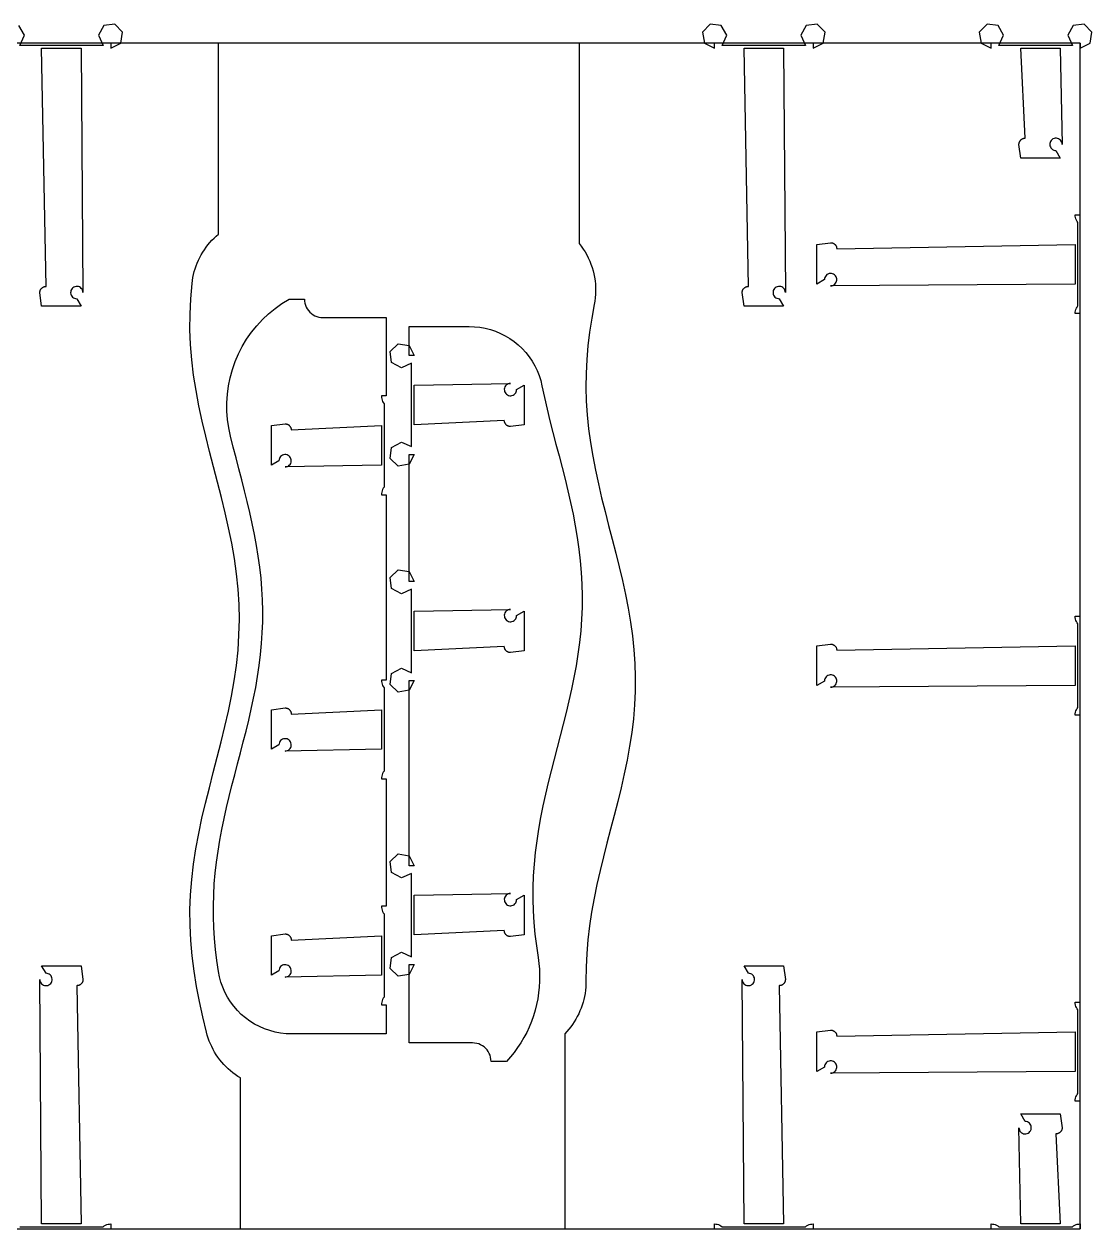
# Model space of a CAD drawing. Header units: inches. Extents: x -0.8 to 96.5, y 0 to 48.8.
# Drawn here: x 53.27 to 96.48, y 0 to 48.77 of the extents above; entities that cross this region are included whole.
import ezdxf

# ---------------------------------------------------------------- set-up
doc = ezdxf.new("R2010")
doc.units = ezdxf.units.IN
doc.layers.add('CONTOUR', color=3, linetype='Continuous')
doc.layers.add('POCKET', color=5, linetype='Continuous')

msp = doc.modelspace()

# ---------------------------------------------------------------- linework, layer by layer
at = {"layer": 'CONTOUR'}
msp.add_lwpolyline([(53.088, 0.09), (56.463, 0.09), (56.463, 0.09), (56.509, 0.123), (56.558, 0.15), (56.61, 0.172), (56.664, 0.187), (56.719, 0.197), (56.776, 0.2), (56.776, 0), (62.018, 0), (62.018, 6.109), (62.018, 6.109), (61.912, 6.175), (61.81, 6.245), (61.71, 6.32), (61.613, 6.399), (61.52, 6.481), (61.431, 6.568), (61.345, 6.658), (61.262, 6.752), (61.184, 6.849), (61.11, 6.949), (61.04, 7.052), (60.975, 7.158), (60.914, 7.267), (60.857, 7.378), (60.805, 7.491), (60.758, 7.606), (60.716, 7.724), (60.679, 7.842), (60.646, 7.963), (60.646, 7.963), (60.498, 8.581), (60.363, 9.2), (60.243, 9.818), (60.143, 10.437), (60.065, 11.055), (60.01, 11.674), (59.981, 12.292), (59.977, 12.911), (60, 13.53), (60.048, 14.148), (60.121, 14.767), (60.216, 15.385), (60.331, 16.004), (60.462, 16.622), (60.607, 17.241), (60.762, 17.859), (60.922, 18.478), (61.084, 19.096), (61.243, 19.715), (61.395, 20.333), (61.536, 20.952), (61.662, 21.57), (61.77, 22.189), (61.858, 22.808), (61.922, 23.426), (61.962, 24.045), (61.976, 24.663), (61.963, 25.282), (61.925, 25.9), (61.862, 26.519), (61.776, 27.137), (61.669, 27.756), (61.543, 28.374), (61.403, 28.993), (61.252, 29.611), (61.093, 30.23), (60.932, 30.848), (60.771, 31.467), (60.616, 32.086), (60.47, 32.704), (60.338, 33.323), (60.222, 33.941), (60.126, 34.56), (60.052, 35.178), (60.002, 35.797), (59.978, 36.415), (59.98, 37.034), (60.008, 37.652), (60.061, 38.271), (60.061, 38.271), (60.076, 38.392), (60.097, 38.513), (60.122, 38.633), (60.152, 38.752), (60.187, 38.869), (60.227, 38.985), (60.271, 39.099), (60.32, 39.211), (60.374, 39.322), (60.432, 39.429), (60.494, 39.535), (60.561, 39.638), (60.631, 39.738), (60.706, 39.835), (60.785, 39.929), (60.867, 40.019), (60.953, 40.106), (61.043, 40.19), (61.136, 40.27), (61.136, 48), (56.776, 48), (56.776, 47.8), (57.178, 48.003), (57.253, 48.447), (56.941, 48.772), (56.494, 48.713), (56.276, 48.319), (56.463, 47.91), (56.463, 47.91), (53.088, 47.91), (53.275, 48.319), (53.057, 48.713)], dxfattribs=at)
for points in [[(96, 0), (96, 5.175), (95.8, 5.175), (95.803, 5.231), (95.813, 5.287), (95.828, 5.341), (95.85, 5.392), (95.877, 5.442), (95.91, 5.487), (95.91, 8.863), (95.91, 8.863), (95.877, 8.908), (95.85, 8.958), (95.828, 9.009), (95.813, 9.063), (95.803, 9.119), (95.8, 9.175), (96, 9.175), (96, 20.8), (95.8, 20.8), (95.803, 20.856), (95.813, 20.912), (95.828, 20.966), (95.85, 21.017), (95.877, 21.067), (95.91, 21.112), (95.91, 24.488), (95.91, 24.488), (95.877, 24.533), (95.85, 24.583), (95.828, 24.634), (95.813, 24.688), (95.803, 24.744), (95.8, 24.8), (96, 24.8), (96, 37.05), (95.8, 37.05), (95.803, 37.106), (95.813, 37.162), (95.828, 37.216), (95.85, 37.267), (95.877, 37.317), (95.91, 37.362), (95.91, 40.738), (95.91, 40.738), (95.877, 40.783), (95.85, 40.833), (95.828, 40.884), (95.813, 40.938), (95.803, 40.994), (95.8, 41.05), (96, 41.05), (96, 48), (96, 47.8), (96.402, 48.003), (96.478, 48.447), (96.166, 48.772), (95.719, 48.713), (95.5, 48.319), (95.688, 47.91), (95.688, 47.91), (92.712, 47.91), (92.9, 48.319), (92.681, 48.713), (92.235, 48.772), (91.922, 48.447), (91.998, 48.003), (92.4, 47.8), (92.4, 48), (85.2, 48), (85.2, 47.8), (85.602, 48.003), (85.678, 48.447), (85.366, 48.772), (84.919, 48.713), (84.7, 48.319), (84.888, 47.91), (84.888, 47.91), (81.512, 47.91), (81.7, 48.319), (81.481, 48.713), (81.035, 48.772), (80.722, 48.447), (80.798, 48.003), (81.2, 47.8), (81.2, 48), (75.73, 48), (75.73, 39.887), (75.73, 39.887), (75.814, 39.778), (75.893, 39.665), (75.967, 39.549), (76.035, 39.429), (76.098, 39.306), (76.155, 39.181), (76.206, 39.053), (76.252, 38.922), (76.291, 38.79), (76.324, 38.656), (76.351, 38.521), (76.372, 38.385), (76.386, 38.248), (76.394, 38.11), (76.396, 37.972), (76.391, 37.834), (76.38, 37.697), (76.363, 37.56), (76.34, 37.424), (76.34, 37.424), (76.237, 36.865), (76.151, 36.306), (76.083, 35.747), (76.035, 35.188), (76.007, 34.629), (76, 34.07), (76.015, 33.511), (76.051, 32.952), (76.107, 32.393), (76.183, 31.834), (76.275, 31.275), (76.384, 30.716), (76.505, 30.157), (76.637, 29.598), (76.777, 29.039), (76.922, 28.48), (77.068, 27.92), (77.213, 27.361), (77.353, 26.802), (77.485, 26.243), (77.608, 25.684), (77.717, 25.125), (77.811, 24.566), (77.888, 24.007), (77.945, 23.448), (77.983, 22.889), (77.999, 22.33), (77.994, 21.771), (77.968, 21.212), (77.921, 20.653), (77.855, 20.094), (77.77, 19.535), (77.668, 18.976), (77.553, 18.417), (77.425, 17.858), (77.289, 17.299), (77.146, 16.74), (77, 16.18), (76.854, 15.621), (76.712, 15.062), (76.575, 14.503), (76.448, 13.944), (76.332, 13.385), (76.231, 12.826), (76.146, 12.267), (76.079, 11.708), (76.032, 11.149), (76.006, 10.59), (76.001, 10.031), (76.001, 10.031), (75.999, 9.907), (75.993, 9.783), (75.981, 9.659), (75.965, 9.536), (75.943, 9.414), (75.916, 9.293), (75.885, 9.173), (75.848, 9.054), (75.806, 8.937), (75.76, 8.822), (75.709, 8.709), (75.653, 8.598), (75.593, 8.49), (75.528, 8.384), (75.459, 8.281), (75.386, 8.18), (75.308, 8.083), (75.227, 7.989), (75.142, 7.899), (75.142, 0), (81.2, 0), (81.2, 0.2), (81.256, 0.197), (81.312, 0.187), (81.366, 0.172), (81.417, 0.15), (81.467, 0.123), (81.512, 0.09), (84.888, 0.09), (84.888, 0.09), (84.933, 0.123), (84.983, 0.15), (85.035, 0.172), (85.088, 0.187), (85.144, 0.197), (85.2, 0.2), (85.2, 0), (92.4, 0), (92.4, 0.2), (92.456, 0.197), (92.512, 0.187), (92.566, 0.172), (92.617, 0.15), (92.667, 0.123), (92.712, 0.09), (95.688, 0.09), (95.688, 0.09), (95.733, 0.123), (95.783, 0.15), (95.835, 0.172), (95.888, 0.187), (95.944, 0.197), (96, 0.2), (96, 0)], [(0, 0), (96, 0), (96, 48), (0, 48), (0, 0)], [(67.924, 36.893), (67.924, 33.718), (67.724, 33.718), (67.727, 33.662), (67.737, 33.606), (67.752, 33.552), (67.774, 33.5), (67.801, 33.451), (67.834, 33.405), (67.834, 33.405), (67.834, 30.03), (67.801, 29.984), (67.774, 29.935), (67.752, 29.883), (67.737, 29.829), (67.727, 29.774), (67.724, 29.718), (67.924, 29.718), (67.924, 22.218), (67.724, 22.218), (67.727, 22.162), (67.737, 22.106), (67.752, 22.052), (67.774, 22), (67.801, 21.951), (67.834, 21.905), (67.834, 21.905), (67.834, 18.53), (67.801, 18.484), (67.774, 18.435), (67.752, 18.383), (67.737, 18.329), (67.727, 18.274), (67.724, 18.218), (67.924, 18.218), (67.924, 13.068), (67.724, 13.068), (67.727, 13.012), (67.737, 12.956), (67.752, 12.902), (67.774, 12.85), (67.801, 12.801), (67.834, 12.755), (67.834, 12.755), (67.834, 9.38), (67.801, 9.334), (67.774, 9.285), (67.752, 9.233), (67.737, 9.179), (67.727, 9.124), (67.724, 9.068), (67.924, 9.068), (67.924, 7.893), (64.089, 7.893), (64.089, 7.893), (63.866, 7.901), (63.644, 7.926), (63.425, 7.967), (63.209, 8.025), (62.998, 8.098), (62.793, 8.187), (62.596, 8.291), (62.406, 8.409), (62.226, 8.541), (62.056, 8.686), (61.898, 8.844), (61.752, 9.012), (61.618, 9.191), (61.498, 9.38), (61.393, 9.577), (61.303, 9.781), (61.228, 9.991), (61.169, 10.207), (61.126, 10.426), (61.126, 10.426), (61.062, 10.868), (61.009, 11.31), (60.969, 11.752), (60.941, 12.195), (60.927, 12.637), (60.925, 13.079), (60.938, 13.521), (60.963, 13.963), (61.002, 14.405), (61.052, 14.848), (61.115, 15.29), (61.188, 15.732), (61.271, 16.174), (61.363, 16.616), (61.462, 17.059), (61.568, 17.501), (61.678, 17.943), (61.792, 18.385), (61.907, 18.827), (62.023, 19.27), (62.137, 19.712), (62.249, 20.154), (62.356, 20.596), (62.457, 21.038), (62.551, 21.481), (62.637, 21.923), (62.713, 22.365), (62.779, 22.807), (62.833, 23.249), (62.875, 23.692), (62.905, 24.134), (62.921, 24.576), (62.924, 25.018), (62.913, 25.46), (62.89, 25.903), (62.853, 26.345), (62.804, 26.787), (62.743, 27.229), (62.671, 27.671), (62.589, 28.113), (62.499, 28.556), (62.4, 28.998), (62.296, 29.44), (62.186, 29.882), (62.073, 30.324), (61.957, 30.767), (61.842, 31.209), (61.727, 31.651), (61.615, 32.093), (61.615, 32.093), (61.544, 32.427), (61.496, 32.764), (61.471, 33.104), (61.469, 33.445), (61.491, 33.785), (61.535, 34.123), (61.603, 34.458), (61.693, 34.786), (61.805, 35.108), (61.939, 35.422), (62.094, 35.725), (62.269, 36.018), (62.464, 36.297), (62.678, 36.563), (62.909, 36.814), (63.156, 37.048), (63.42, 37.265), (63.697, 37.464), (63.987, 37.643), (64.612, 37.643), (64.612, 37.643), (64.617, 37.559), (64.631, 37.476), (64.654, 37.395), (64.686, 37.317), (64.727, 37.244), (64.775, 37.175), (64.831, 37.112), (64.894, 37.056), (64.963, 37.008), (65.036, 36.967), (65.114, 36.935), (65.195, 36.912), (65.278, 36.897), (65.362, 36.893), (67.924, 36.893)], [(68.852, 7.529), (68.852, 10.704), (69.052, 10.704), (68.849, 10.302), (68.404, 10.227), (68.08, 10.539), (68.138, 10.986), (68.532, 11.204), (68.942, 11.017), (68.942, 14.392), (68.942, 14.392), (68.532, 14.205), (68.138, 14.423), (68.08, 14.87), (68.404, 15.182), (68.849, 15.107), (69.052, 14.704), (68.852, 14.704), (68.852, 22.204), (69.052, 22.204), (68.849, 21.802), (68.404, 21.727), (68.08, 22.039), (68.138, 22.486), (68.532, 22.704), (68.942, 22.517), (68.942, 25.892), (68.942, 25.892), (68.532, 25.705), (68.138, 25.923), (68.08, 26.37), (68.404, 26.682), (68.849, 26.607), (69.052, 26.204), (68.852, 26.204), (68.852, 31.355), (69.052, 31.355), (68.849, 30.952), (68.404, 30.877), (68.08, 31.189), (68.138, 31.636), (68.532, 31.854), (68.942, 31.667), (68.942, 35.042), (68.942, 35.042), (68.532, 34.855), (68.138, 35.073), (68.08, 35.52), (68.404, 35.832), (68.849, 35.757), (69.052, 35.355), (68.852, 35.355), (68.852, 36.529), (71.283, 36.529), (71.283, 36.529), (71.499, 36.522), (71.714, 36.498), (71.927, 36.46), (72.136, 36.406), (72.341, 36.337), (72.541, 36.253), (72.734, 36.155), (72.919, 36.044), (73.096, 35.92), (73.263, 35.783), (73.421, 35.634), (73.567, 35.475), (73.701, 35.305), (73.823, 35.126), (73.931, 34.939), (74.026, 34.745), (74.106, 34.544), (74.172, 34.338), (74.223, 34.128), (74.223, 34.128), (74.323, 33.656), (74.432, 33.183), (74.547, 32.711), (74.667, 32.239), (74.79, 31.766), (74.913, 31.294), (75.036, 30.822), (75.156, 30.349), (75.271, 29.877), (75.38, 29.405), (75.48, 28.933), (75.571, 28.46), (75.651, 27.988), (75.719, 27.516), (75.774, 27.043), (75.815, 26.571), (75.84, 26.099), (75.851, 25.626), (75.847, 25.154), (75.827, 24.682), (75.792, 24.209), (75.743, 23.737), (75.681, 23.265), (75.606, 22.793), (75.519, 22.32), (75.422, 21.848), (75.316, 21.376), (75.204, 20.903), (75.085, 20.431), (74.964, 19.959), (74.84, 19.486), (74.717, 19.014), (74.596, 18.542), (74.479, 18.07), (74.367, 17.597), (74.263, 17.125), (74.168, 16.653), (74.083, 16.18), (74.01, 15.708), (73.95, 15.236), (73.903, 14.763), (73.871, 14.291), (73.854, 13.819), (73.853, 13.347), (73.866, 12.874), (73.895, 12.402), (73.938, 11.93), (73.995, 11.457), (74.065, 10.985), (74.065, 10.985), (74.098, 10.748), (74.119, 10.509), (74.129, 10.27), (74.127, 10.031), (74.114, 9.791), (74.089, 9.553), (74.053, 9.316), (74.006, 9.082), (73.947, 8.85), (73.878, 8.62), (73.797, 8.395), (73.706, 8.173), (73.605, 7.957), (73.493, 7.745), (73.371, 7.539), (73.239, 7.339), (73.098, 7.145), (72.948, 6.959), (72.789, 6.779), (72.164, 6.779), (72.164, 6.779), (72.159, 6.863), (72.145, 6.946), (72.122, 7.027), (72.09, 7.105), (72.049, 7.179), (72, 7.247), (71.944, 7.31), (71.882, 7.366), (71.813, 7.415), (71.739, 7.455), (71.662, 7.487), (71.581, 7.511), (71.498, 7.525), (71.414, 7.529), (68.852, 7.529)]]:
    msp.add_lwpolyline(points, close=True, dxfattribs=at)
at = {"layer": 'POCKET'}
for points in [[(55.576, 47.8), (55.649, 37.904), (55.644, 37.95), (55.631, 37.996), (55.61, 38.038), (55.581, 38.075), (55.546, 38.106), (55.505, 38.13), (55.461, 38.146), (55.414, 38.153), (55.367, 38.152), (55.322, 38.141), (55.278, 38.123), (55.239, 38.096), (55.206, 38.063), (55.18, 38.024), (55.161, 37.981), (55.151, 37.935), (55.149, 37.888), (55.157, 37.841), (55.173, 37.797), (55.197, 37.757), (55.228, 37.721), (55.265, 37.692), (55.307, 37.671), (55.352, 37.658), (55.399, 37.654), (55.576, 37.347), (53.976, 37.347), (53.902, 37.904), (53.903, 37.919), (53.904, 37.935), (53.907, 37.95), (53.91, 37.966), (53.915, 37.981), (53.92, 37.996), (53.926, 38.01), (53.933, 38.024), (53.941, 38.038), (53.95, 38.05), (53.96, 38.063), (53.97, 38.075), (53.981, 38.086), (53.993, 38.096), (54.005, 38.106), (54.018, 38.115), (54.032, 38.123), (54.046, 38.13), (54.06, 38.136), (54.075, 38.141), (54.09, 38.146), (54.105, 38.149), (54.121, 38.152), (54.137, 38.153), (54.152, 38.154), (53.976, 47.8), (55.576, 47.8)], [(84, 47.8), (84.073, 37.904), (84.069, 37.95), (84.056, 37.996), (84.034, 38.038), (84.005, 38.075), (83.97, 38.106), (83.93, 38.13), (83.885, 38.146), (83.839, 38.153), (83.792, 38.152), (83.746, 38.141), (83.703, 38.123), (83.664, 38.096), (83.631, 38.063), (83.604, 38.024), (83.585, 37.981), (83.575, 37.935), (83.574, 37.888), (83.581, 37.841), (83.597, 37.797), (83.621, 37.757), (83.652, 37.721), (83.689, 37.692), (83.731, 37.671), (83.776, 37.658), (83.823, 37.654), (84, 37.347), (82.4, 37.347), (82.327, 37.904), (82.327, 37.919), (82.329, 37.935), (82.331, 37.95), (82.335, 37.966), (82.339, 37.981), (82.344, 37.996), (82.351, 38.01), (82.358, 38.024), (82.366, 38.038), (82.375, 38.05), (82.384, 38.063), (82.395, 38.075), (82.406, 38.086), (82.417, 38.096), (82.43, 38.106), (82.443, 38.115), (82.456, 38.123), (82.47, 38.13), (82.485, 38.136), (82.5, 38.141), (82.515, 38.146), (82.53, 38.149), (82.545, 38.152), (82.561, 38.153), (82.577, 38.154), (82.4, 47.8), (84, 47.8)], [(95.2, 47.8), (95.273, 43.904), (95.269, 43.95), (95.256, 43.996), (95.234, 44.038), (95.205, 44.075), (95.17, 44.106), (95.13, 44.13), (95.085, 44.146), (95.039, 44.153), (94.992, 44.152), (94.946, 44.141), (94.903, 44.123), (94.864, 44.096), (94.831, 44.063), (94.804, 44.024), (94.785, 43.981), (94.775, 43.935), (94.774, 43.888), (94.781, 43.841), (94.797, 43.797), (94.821, 43.757), (94.852, 43.721), (94.889, 43.692), (94.931, 43.671), (94.976, 43.658), (95.023, 43.654), (95.2, 43.347), (93.6, 43.347), (93.527, 43.904), (93.527, 43.919), (93.529, 43.935), (93.531, 43.95), (93.535, 43.966), (93.539, 43.981), (93.544, 43.996), (93.551, 44.01), (93.558, 44.024), (93.566, 44.038), (93.575, 44.05), (93.584, 44.063), (93.595, 44.075), (93.606, 44.086), (93.617, 44.096), (93.63, 44.106), (93.643, 44.115), (93.656, 44.123), (93.67, 44.13), (93.685, 44.136), (93.7, 44.141), (93.715, 44.146), (93.73, 44.149), (93.745, 44.152), (93.761, 44.153), (93.777, 44.154), (93.6, 47.8), (95.2, 47.8)], [(95.8, 38.25), (85.904, 38.177), (85.95, 38.181), (85.996, 38.194), (86.038, 38.216), (86.075, 38.245), (86.106, 38.28), (86.13, 38.32), (86.146, 38.365), (86.153, 38.411), (86.152, 38.458), (86.141, 38.504), (86.123, 38.547), (86.096, 38.586), (86.063, 38.619), (86.024, 38.646), (85.981, 38.665), (85.935, 38.675), (85.888, 38.676), (85.841, 38.669), (85.797, 38.653), (85.757, 38.629), (85.721, 38.598), (85.692, 38.561), (85.671, 38.519), (85.658, 38.474), (85.654, 38.427), (85.347, 38.25), (85.347, 39.85), (85.904, 39.923), (85.919, 39.923), (85.935, 39.921), (85.95, 39.919), (85.966, 39.915), (85.981, 39.911), (85.996, 39.906), (86.01, 39.899), (86.024, 39.892), (86.038, 39.884), (86.051, 39.875), (86.063, 39.866), (86.075, 39.855), (86.086, 39.844), (86.096, 39.833), (86.106, 39.82), (86.115, 39.807), (86.123, 39.794), (86.13, 39.78), (86.136, 39.765), (86.141, 39.75), (86.146, 39.735), (86.149, 39.72), (86.152, 39.705), (86.153, 39.689), (86.154, 39.673), (95.8, 39.85), (95.8, 38.25)], [(69.052, 34.154), (72.948, 34.228), (72.901, 34.223), (72.856, 34.21), (72.814, 34.189), (72.777, 34.16), (72.746, 34.125), (72.722, 34.084), (72.706, 34.04), (72.699, 33.993), (72.7, 33.946), (72.71, 33.9), (72.729, 33.857), (72.755, 33.818), (72.789, 33.785), (72.828, 33.759), (72.871, 33.74), (72.917, 33.73), (72.964, 33.728), (73.01, 33.736), (73.054, 33.752), (73.095, 33.775), (73.13, 33.807), (73.159, 33.844), (73.18, 33.886), (73.194, 33.931), (73.198, 33.978), (73.505, 34.154), (73.505, 32.555), (72.948, 32.481), (72.932, 32.482), (72.917, 32.483), (72.901, 32.486), (72.886, 32.489), (72.871, 32.494), (72.856, 32.499), (72.842, 32.505), (72.828, 32.512), (72.814, 32.52), (72.801, 32.529), (72.789, 32.539), (72.777, 32.549), (72.766, 32.56), (72.755, 32.572), (72.746, 32.584), (72.737, 32.597), (72.729, 32.611), (72.722, 32.625), (72.716, 32.639), (72.71, 32.654), (72.706, 32.669), (72.702, 32.684), (72.7, 32.7), (72.699, 32.716), (72.698, 32.731), (69.052, 32.555), (69.052, 34.154)], [(67.724, 30.918), (63.828, 30.844), (63.875, 30.849), (63.92, 30.862), (63.962, 30.883), (63.999, 30.912), (64.03, 30.948), (64.054, 30.988), (64.07, 31.032), (64.077, 31.079), (64.076, 31.126), (64.066, 31.172), (64.047, 31.215), (64.02, 31.254), (63.987, 31.287), (63.948, 31.314), (63.905, 31.332), (63.859, 31.343), (63.812, 31.344), (63.766, 31.337), (63.721, 31.321), (63.681, 31.297), (63.646, 31.266), (63.617, 31.228), (63.595, 31.187), (63.582, 31.141), (63.578, 31.094), (63.271, 30.918), (63.271, 32.518), (63.828, 32.591), (63.844, 32.59), (63.859, 32.589), (63.875, 32.586), (63.89, 32.583), (63.905, 32.579), (63.92, 32.573), (63.934, 32.567), (63.948, 32.56), (63.962, 32.552), (63.975, 32.543), (63.987, 32.534), (63.999, 32.523), (64.01, 32.512), (64.02, 32.5), (64.03, 32.488), (64.039, 32.475), (64.047, 32.461), (64.054, 32.447), (64.06, 32.433), (64.066, 32.418), (64.07, 32.403), (64.073, 32.388), (64.076, 32.372), (64.077, 32.357), (64.078, 32.341), (67.724, 32.518), (67.724, 30.918)], [(69.052, 25.005), (72.948, 25.078), (72.901, 25.073), (72.856, 25.06), (72.814, 25.039), (72.777, 25.01), (72.746, 24.975), (72.722, 24.934), (72.706, 24.89), (72.699, 24.843), (72.7, 24.796), (72.71, 24.75), (72.729, 24.707), (72.755, 24.668), (72.789, 24.635), (72.828, 24.609), (72.871, 24.59), (72.917, 24.58), (72.964, 24.578), (73.01, 24.586), (73.054, 24.602), (73.095, 24.625), (73.13, 24.657), (73.159, 24.694), (73.18, 24.736), (73.194, 24.781), (73.198, 24.828), (73.505, 25.005), (73.505, 23.404), (72.948, 23.331), (72.932, 23.332), (72.917, 23.333), (72.901, 23.336), (72.886, 23.339), (72.871, 23.344), (72.856, 23.349), (72.842, 23.355), (72.828, 23.362), (72.814, 23.37), (72.801, 23.379), (72.789, 23.389), (72.777, 23.399), (72.766, 23.41), (72.755, 23.422), (72.746, 23.434), (72.737, 23.447), (72.729, 23.461), (72.722, 23.475), (72.716, 23.489), (72.71, 23.504), (72.706, 23.519), (72.702, 23.534), (72.7, 23.55), (72.699, 23.566), (72.698, 23.581), (69.052, 23.404), (69.052, 25.005)], [(95.8, 22), (85.904, 21.927), (85.95, 21.931), (85.996, 21.944), (86.038, 21.966), (86.075, 21.995), (86.106, 22.03), (86.13, 22.07), (86.146, 22.115), (86.153, 22.161), (86.152, 22.208), (86.141, 22.254), (86.123, 22.297), (86.096, 22.336), (86.063, 22.369), (86.024, 22.396), (85.981, 22.415), (85.935, 22.425), (85.888, 22.426), (85.841, 22.419), (85.797, 22.403), (85.757, 22.379), (85.721, 22.348), (85.692, 22.311), (85.671, 22.269), (85.658, 22.224), (85.654, 22.177), (85.347, 22), (85.347, 23.6), (85.904, 23.673), (85.919, 23.673), (85.935, 23.671), (85.95, 23.669), (85.966, 23.665), (85.981, 23.661), (85.996, 23.656), (86.01, 23.649), (86.024, 23.642), (86.038, 23.634), (86.051, 23.625), (86.063, 23.616), (86.075, 23.605), (86.086, 23.594), (86.096, 23.583), (86.106, 23.57), (86.115, 23.557), (86.123, 23.544), (86.13, 23.53), (86.136, 23.515), (86.141, 23.5), (86.146, 23.485), (86.149, 23.47), (86.152, 23.455), (86.153, 23.439), (86.154, 23.423), (95.8, 23.6), (95.8, 22)], [(67.724, 19.418), (63.828, 19.344), (63.875, 19.349), (63.92, 19.362), (63.962, 19.383), (63.999, 19.412), (64.03, 19.448), (64.054, 19.488), (64.07, 19.532), (64.077, 19.579), (64.076, 19.626), (64.066, 19.672), (64.047, 19.715), (64.02, 19.754), (63.987, 19.787), (63.948, 19.814), (63.905, 19.832), (63.859, 19.843), (63.812, 19.844), (63.766, 19.837), (63.721, 19.821), (63.681, 19.797), (63.646, 19.766), (63.617, 19.728), (63.595, 19.687), (63.582, 19.641), (63.578, 19.594), (63.271, 19.418), (63.271, 21.018), (63.828, 21.091), (63.844, 21.09), (63.859, 21.089), (63.875, 21.086), (63.89, 21.083), (63.905, 21.079), (63.92, 21.073), (63.934, 21.067), (63.948, 21.06), (63.962, 21.052), (63.975, 21.043), (63.987, 21.034), (63.999, 21.023), (64.01, 21.012), (64.02, 21), (64.03, 20.988), (64.039, 20.975), (64.047, 20.961), (64.054, 20.947), (64.06, 20.933), (64.066, 20.918), (64.07, 20.903), (64.073, 20.888), (64.076, 20.872), (64.077, 20.857), (64.078, 20.841), (67.724, 21.018), (67.724, 19.418)], [(69.052, 13.505), (72.948, 13.578), (72.901, 13.573), (72.856, 13.56), (72.814, 13.539), (72.777, 13.51), (72.746, 13.475), (72.722, 13.434), (72.706, 13.39), (72.699, 13.343), (72.7, 13.296), (72.71, 13.25), (72.729, 13.207), (72.755, 13.168), (72.789, 13.135), (72.828, 13.109), (72.871, 13.09), (72.917, 13.08), (72.964, 13.078), (73.01, 13.086), (73.054, 13.102), (73.095, 13.125), (73.13, 13.157), (73.159, 13.194), (73.18, 13.236), (73.194, 13.281), (73.198, 13.328), (73.505, 13.505), (73.505, 11.904), (72.948, 11.831), (72.932, 11.832), (72.917, 11.833), (72.901, 11.836), (72.886, 11.839), (72.871, 11.844), (72.856, 11.849), (72.842, 11.855), (72.828, 11.862), (72.814, 11.87), (72.801, 11.879), (72.789, 11.889), (72.777, 11.899), (72.766, 11.91), (72.755, 11.922), (72.746, 11.934), (72.737, 11.947), (72.729, 11.961), (72.722, 11.975), (72.716, 11.989), (72.71, 12.004), (72.706, 12.019), (72.702, 12.034), (72.7, 12.05), (72.699, 12.066), (72.698, 12.081), (69.052, 11.904), (69.052, 13.505)], [(67.724, 10.268), (63.828, 10.194), (63.875, 10.199), (63.92, 10.212), (63.962, 10.233), (63.999, 10.262), (64.03, 10.298), (64.054, 10.338), (64.07, 10.382), (64.077, 10.429), (64.076, 10.476), (64.066, 10.522), (64.047, 10.565), (64.02, 10.604), (63.987, 10.637), (63.948, 10.664), (63.905, 10.682), (63.859, 10.693), (63.812, 10.694), (63.766, 10.687), (63.721, 10.671), (63.681, 10.647), (63.646, 10.616), (63.617, 10.578), (63.595, 10.537), (63.582, 10.491), (63.578, 10.444), (63.271, 10.268), (63.271, 11.868), (63.828, 11.941), (63.844, 11.94), (63.859, 11.939), (63.875, 11.936), (63.89, 11.933), (63.905, 11.929), (63.92, 11.923), (63.934, 11.917), (63.948, 11.91), (63.962, 11.902), (63.975, 11.893), (63.987, 11.884), (63.999, 11.873), (64.01, 11.862), (64.02, 11.85), (64.03, 11.838), (64.039, 11.825), (64.047, 11.811), (64.054, 11.797), (64.06, 11.783), (64.066, 11.768), (64.07, 11.753), (64.073, 11.738), (64.076, 11.722), (64.077, 11.707), (64.078, 11.691), (67.724, 11.868), (67.724, 10.268)], [(53.976, 0.2), (53.902, 10.096), (53.907, 10.05), (53.92, 10.004), (53.941, 9.962), (53.97, 9.925), (54.005, 9.894), (54.046, 9.87), (54.09, 9.854), (54.137, 9.847), (54.184, 9.848), (54.23, 9.859), (54.273, 9.877), (54.312, 9.904), (54.345, 9.937), (54.371, 9.976), (54.39, 10.019), (54.4, 10.065), (54.402, 10.112), (54.394, 10.159), (54.379, 10.203), (54.355, 10.243), (54.323, 10.279), (54.286, 10.308), (54.244, 10.329), (54.199, 10.342), (54.152, 10.346), (53.976, 10.653), (55.576, 10.653), (55.649, 10.096), (55.648, 10.081), (55.647, 10.065), (55.644, 10.05), (55.641, 10.034), (55.637, 10.019), (55.631, 10.004), (55.625, 9.99), (55.618, 9.976), (55.61, 9.962), (55.601, 9.95), (55.591, 9.937), (55.581, 9.925), (55.57, 9.914), (55.558, 9.904), (55.546, 9.894), (55.533, 9.885), (55.519, 9.877), (55.505, 9.87), (55.491, 9.864), (55.476, 9.859), (55.461, 9.854), (55.446, 9.851), (55.43, 9.848), (55.414, 9.847), (55.399, 9.846), (55.576, 0.2), (53.976, 0.2)], [(82.4, 0.2), (82.327, 10.096), (82.331, 10.05), (82.344, 10.004), (82.366, 9.962), (82.395, 9.925), (82.43, 9.894), (82.47, 9.87), (82.515, 9.854), (82.561, 9.847), (82.608, 9.848), (82.654, 9.859), (82.697, 9.877), (82.736, 9.904), (82.769, 9.937), (82.796, 9.976), (82.815, 10.019), (82.825, 10.065), (82.826, 10.112), (82.819, 10.159), (82.803, 10.203), (82.779, 10.243), (82.748, 10.279), (82.711, 10.308), (82.669, 10.329), (82.624, 10.342), (82.577, 10.346), (82.4, 10.653), (84, 10.653), (84.073, 10.096), (84.073, 10.081), (84.071, 10.065), (84.069, 10.05), (84.065, 10.034), (84.061, 10.019), (84.056, 10.004), (84.049, 9.99), (84.042, 9.976), (84.034, 9.962), (84.025, 9.95), (84.016, 9.937), (84.005, 9.925), (83.994, 9.914), (83.983, 9.904), (83.97, 9.894), (83.957, 9.885), (83.944, 9.877), (83.93, 9.87), (83.915, 9.864), (83.9, 9.859), (83.885, 9.854), (83.87, 9.851), (83.855, 9.848), (83.839, 9.847), (83.823, 9.846), (84, 0.2), (82.4, 0.2)], [(95.8, 6.375), (85.904, 6.302), (85.95, 6.306), (85.996, 6.319), (86.038, 6.341), (86.075, 6.37), (86.106, 6.405), (86.13, 6.445), (86.146, 6.49), (86.153, 6.536), (86.152, 6.583), (86.141, 6.629), (86.123, 6.672), (86.096, 6.711), (86.063, 6.744), (86.024, 6.771), (85.981, 6.79), (85.935, 6.8), (85.888, 6.801), (85.841, 6.794), (85.797, 6.778), (85.757, 6.754), (85.721, 6.723), (85.692, 6.686), (85.671, 6.644), (85.658, 6.599), (85.654, 6.552), (85.347, 6.375), (85.347, 7.975), (85.904, 8.048), (85.919, 8.048), (85.935, 8.046), (85.95, 8.044), (85.966, 8.04), (85.981, 8.036), (85.996, 8.031), (86.01, 8.024), (86.024, 8.017), (86.038, 8.009), (86.051, 8), (86.063, 7.991), (86.075, 7.98), (86.086, 7.969), (86.096, 7.958), (86.106, 7.945), (86.115, 7.932), (86.123, 7.919), (86.13, 7.905), (86.136, 7.89), (86.141, 7.875), (86.146, 7.86), (86.149, 7.845), (86.152, 7.83), (86.153, 7.814), (86.154, 7.798), (95.8, 7.975), (95.8, 6.375)], [(93.6, 0.2), (93.527, 4.096), (93.531, 4.05), (93.544, 4.004), (93.566, 3.962), (93.595, 3.925), (93.63, 3.894), (93.67, 3.87), (93.715, 3.854), (93.761, 3.847), (93.808, 3.848), (93.854, 3.859), (93.897, 3.877), (93.936, 3.904), (93.969, 3.937), (93.996, 3.976), (94.015, 4.019), (94.025, 4.065), (94.026, 4.112), (94.019, 4.159), (94.003, 4.203), (93.979, 4.243), (93.948, 4.279), (93.911, 4.308), (93.869, 4.329), (93.824, 4.342), (93.777, 4.346), (93.6, 4.653), (95.2, 4.653), (95.273, 4.096), (95.273, 4.081), (95.271, 4.065), (95.269, 4.05), (95.265, 4.034), (95.261, 4.019), (95.256, 4.004), (95.249, 3.99), (95.242, 3.976), (95.234, 3.962), (95.225, 3.95), (95.216, 3.937), (95.205, 3.925), (95.194, 3.914), (95.183, 3.904), (95.17, 3.894), (95.157, 3.885), (95.144, 3.877), (95.13, 3.87), (95.115, 3.864), (95.1, 3.859), (95.085, 3.854), (95.07, 3.851), (95.055, 3.848), (95.039, 3.847), (95.023, 3.846), (95.2, 0.2), (93.6, 0.2)]]:
    msp.add_lwpolyline(points, close=True, dxfattribs=at)

doc.saveas('drawing.dxf')
